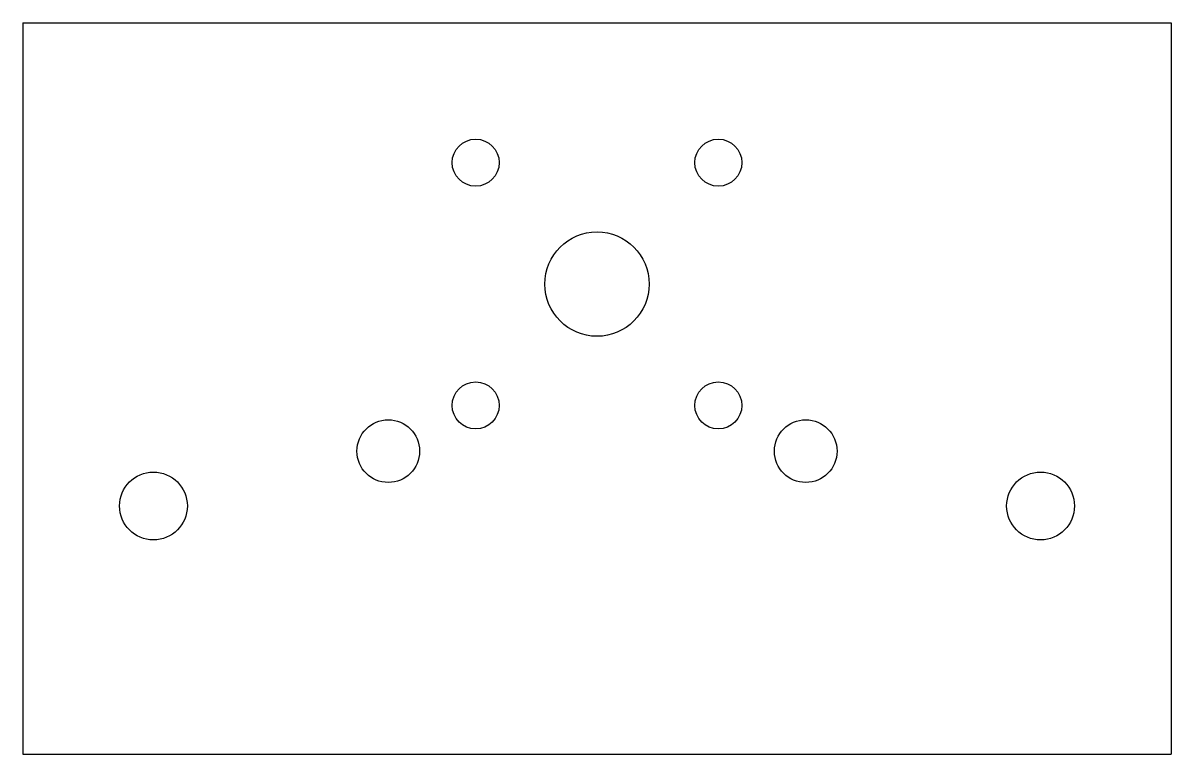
# Model space of a CAD drawing. Header units: millimetres. Extents: x -110 to 110, y -70 to 70.
import ezdxf

# ---------------------------------------------------------------- set-up
doc = ezdxf.new("R2010")
doc.units = ezdxf.units.MM

msp = doc.modelspace()

# ---------------------------------------------------------------- linework, layer by layer
for p, q in [((-110, 70, 7.5), (110, 70, 7.5)), ((-110, 70, 7.5), (-110, -70, 7.5)), ((110, 70, 7.5), (110, -70, 7.5)), ((-110, -70, 7.5), (110, -70, 7.5))]:
    msp.add_line(p, q)
for centre, radius in [((-23.25, 43.25, 7.5), 4.5), ((23.25, 43.25, 7.5), 4.5), ((0, 20, 7.5), 10), ((-23.25, -3.25, 7.5), 4.5), ((23.25, -3.25, 7.5), 4.5), ((-40, -12, 7.5), 6), ((40, -12, 7.5), 6), ((-85, -22.5, 7.5), 6.5), ((85, -22.5, 7.5), 6.5)]:
    msp.add_circle(centre, radius)

doc.saveas('drawing.dxf')
